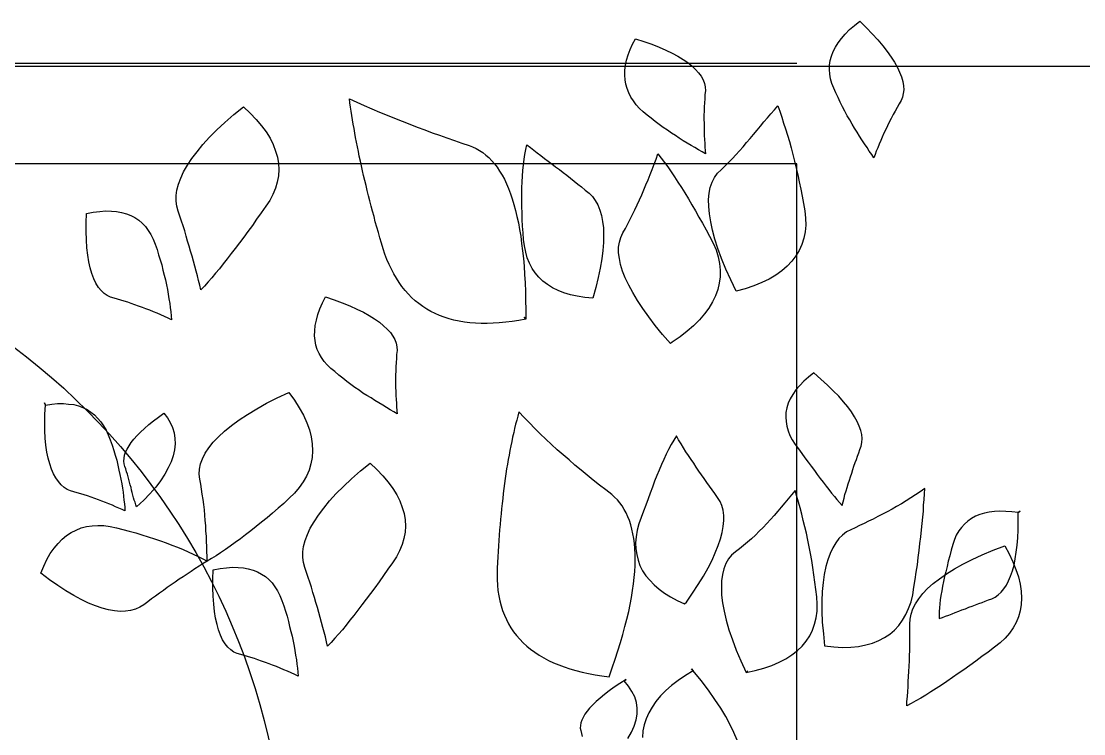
# Model space of a CAD drawing. Header units: metres. Extents: x -4.2 to 85, y -21.1 to 42.
# Drawn here: x 34.3388 to 34.6919, y 21.5673 to 21.8039 of the extents above; entities that cross this region are included whole.
import ezdxf

# ---------------------------------------------------------------- set-up
doc = ezdxf.new("R2010")
doc.units = ezdxf.units.M
doc.header["$MEASUREMENT"] = 0
doc.layers.add('Level 19-1', color=7, linetype='Continuous', lineweight=0)
for name, color, linetype in [('XREF ÁREAS COMUNS LILAC$0$ALVENARIA 02', 142, 'Continuous'), ('XREF ÁREAS COMUNS LILAC$0$MOB02', 142, 'Continuous'), ('XREF ÁREAS COMUNS LILAC$0$VEGET', 8, 'Continuous')]:
    doc.layers.add(name, color=color, linetype=linetype)

# ---------------------------------------------------------------- blocks, each defined once
blk = doc.blocks.new('pilotis_as built')
at = {"layer": 'Level 19-1', "color": 7, "linetype": 'Continuous', "lineweight": 30}
blk.add_line((6.24071, -4.93559), (7.6116, -4.93559), dxfattribs=at)
blk = doc.blocks.new('XREF ÁREAS COMUNS LILAC$0$ARV')
at = {"layer": 'XREF ÁREAS COMUNS LILAC$0$VEGET'}
for points in [[(-3.60084, 1.74425), (-3.60084, 1.74425), (-3.60084, 1.74425), (-3.60278, 1.74568), (-3.60469, 1.74695), (-3.60654, 1.748), (-3.60836, 1.7489), (-3.61016, 1.7496), (-3.6119, 1.75008), (-3.61366, 1.75042), (-3.6153, 1.75058), (-3.61696, 1.75055), (-3.61856, 1.75035), (-3.62014, 1.74995), (-3.62164, 1.74939), (-3.62313, 1.74862), (-3.62459, 1.7477), (-3.62597, 1.74661), (-3.62729, 1.74532), (-3.62729, 1.74532), (-3.62874, 1.74384), (-3.63014, 1.7424), (-3.63152, 1.74101), (-3.63286, 1.73961), (-3.63414, 1.73826), (-3.63537, 1.73689), (-3.63659, 1.73558), (-3.63775, 1.7343), (-3.63892, 1.73303), (-3.63998, 1.73179), (-3.64103, 1.7306), (-3.64203, 1.7294), (-3.64297, 1.72824), (-3.64387, 1.72707), (-3.64475, 1.72596), (-3.64553, 1.72487), (-3.64553, 1.72487), (-3.64434, 1.72478), (-3.64309, 1.72473), (-3.64179, 1.72462), (-3.64055, 1.72452), (-3.63921, 1.7244), (-3.63791, 1.72429), (-3.63657, 1.72418), (-3.63523, 1.72406), (-3.63384, 1.72394), (-3.6325, 1.72377), (-3.63116, 1.72365), (-3.62977, 1.72348), (-3.62844, 1.72331), (-3.62711, 1.7231), (-3.62578, 1.72293), (-3.62445, 1.72272), (-3.62445, 1.72272), (-3.62311, 1.7226), (-3.62178, 1.72269), (-3.62038, 1.72296), (-3.619, 1.7234), (-3.61758, 1.72407), (-3.61612, 1.72495), (-3.61465, 1.72597), (-3.61318, 1.72724), (-3.61169, 1.72867), (-3.61016, 1.73033), (-3.6086, 1.73215), (-3.60706, 1.73417), (-3.60554, 1.73639), (-3.60399, 1.73881), (-3.60241, 1.74143), (-3.60084, 1.74425)], [(-3.59142, 1.74694), (-3.59187, 1.74651), (-3.59187, 1.74651), (-3.5919, 1.74484), (-3.592, 1.74326), (-3.59216, 1.74177), (-3.59243, 1.74039), (-3.59279, 1.73906), (-3.59321, 1.73783), (-3.59375, 1.7367), (-3.59434, 1.73566), (-3.59507, 1.7347), (-3.59585, 1.73387), (-3.59675, 1.7331), (-3.5977, 1.73248), (-3.59873, 1.73189), (-3.59988, 1.73143), (-3.60111, 1.73111), (-3.60243, 1.73085), (-3.60243, 1.73085), (-3.60392, 1.73068), (-3.60542, 1.7305), (-3.60687, 1.73031), (-3.60827, 1.7302), (-3.60966, 1.73003), (-3.61095, 1.72992), (-3.61229, 1.72983), (-3.61351, 1.72974), (-3.61472, 1.7297), (-3.61592, 1.72965), (-3.61706, 1.72963), (-3.6181, 1.72967), (-3.61915, 1.72971), (-3.62013, 1.72977), (-3.62101, 1.7299), (-3.6219, 1.73003), (-3.6219, 1.73003), (-3.62149, 1.73082), (-3.62109, 1.73157), (-3.62066, 1.73241), (-3.6202, 1.73318), (-3.61978, 1.73398), (-3.61934, 1.73481), (-3.61888, 1.73558), (-3.61844, 1.73642), (-3.61796, 1.73724), (-3.61752, 1.73808), (-3.61711, 1.73887), (-3.61662, 1.73968), (-3.61621, 1.74048), (-3.61579, 1.74127), (-3.61533, 1.74204), (-3.61492, 1.74284), (-3.61492, 1.74284), (-3.61437, 1.74367), (-3.61367, 1.74437), (-3.61287, 1.74503), (-3.61195, 1.74561), (-3.61089, 1.74612), (-3.60973, 1.74653), (-3.60843, 1.74686), (-3.607, 1.74712), (-3.60548, 1.74734), (-3.60386, 1.74744), (-3.60212, 1.74743), (-3.60027, 1.74742), (-3.59831, 1.74729), (-3.59627, 1.74712), (-3.59412, 1.74684), (-3.59187, 1.74651), (-3.59142, 1.74694)], [(-3.63311, 1.70163), (-3.63311, 1.70163), (-3.63311, 1.70163), (-3.63303, 1.70405), (-3.63281, 1.7063), (-3.63246, 1.70836), (-3.63197, 1.71035), (-3.63136, 1.71217), (-3.63062, 1.7138), (-3.62977, 1.71532), (-3.62876, 1.71671), (-3.62767, 1.71793), (-3.62649, 1.719), (-3.62516, 1.71994), (-3.62368, 1.72073), (-3.62211, 1.72137), (-3.62045, 1.72185), (-3.61868, 1.72222), (-3.61679, 1.72241), (-3.61679, 1.72241), (-3.61476, 1.72242), (-3.61278, 1.72245), (-3.6108, 1.72248), (-3.60888, 1.72249), (-3.60699, 1.72245), (-3.60514, 1.72244), (-3.60332, 1.72238), (-3.60158, 1.72237), (-3.59982, 1.7223), (-3.59815, 1.72226), (-3.59651, 1.72219), (-3.59493, 1.72209), (-3.59337, 1.72195), (-3.59191, 1.72186), (-3.59044, 1.72177), (-3.58906, 1.72161), (-3.58906, 1.72161), (-3.59006, 1.72056), (-3.59101, 1.71948), (-3.59197, 1.71841), (-3.59288, 1.71731), (-3.59381, 1.71617), (-3.59468, 1.71505), (-3.59552, 1.71398), (-3.59639, 1.71286), (-3.59721, 1.71172), (-3.59797, 1.71059), (-3.59877, 1.7095), (-3.59952, 1.70837), (-3.60026, 1.7073), (-3.60095, 1.7062), (-3.60165, 1.70516), (-3.60232, 1.70411), (-3.60232, 1.70411), (-3.60305, 1.70314), (-3.60398, 1.70222), (-3.60502, 1.70142), (-3.60621, 1.70075), (-3.60765, 1.70015), (-3.60919, 1.69967), (-3.61085, 1.6993), (-3.6127, 1.69909), (-3.61475, 1.69893), (-3.61689, 1.69892), (-3.61918, 1.69905), (-3.62169, 1.6993), (-3.62431, 1.69966), (-3.62709, 1.70016), (-3.63003, 1.70086), (-3.63311, 1.70163)], [(-3.56343, 1.68898), (-3.56343, 1.68898), (-3.56343, 1.68898), (-3.56468, 1.68778), (-3.56593, 1.68669), (-3.56719, 1.68578), (-3.56845, 1.68498), (-3.56969, 1.68433), (-3.5709, 1.68384), (-3.57215, 1.68349), (-3.57336, 1.68333), (-3.57458, 1.68324), (-3.57576, 1.68335), (-3.57694, 1.68358), (-3.57805, 1.68393), (-3.57919, 1.68442), (-3.58032, 1.68506), (-3.58142, 1.68586), (-3.58245, 1.68679), (-3.58245, 1.68679), (-3.5835, 1.68779), (-3.5845, 1.68877), (-3.58551, 1.68975), (-3.58651, 1.69072), (-3.58748, 1.69167), (-3.58844, 1.69263), (-3.58938, 1.69351), (-3.59025, 1.69442), (-3.59113, 1.69533), (-3.59202, 1.69619), (-3.59281, 1.69705), (-3.59362, 1.69787), (-3.59436, 1.6987), (-3.59508, 1.69947), (-3.59578, 1.70029), (-3.59641, 1.70101), (-3.59641, 1.70101), (-3.59545, 1.70113), (-3.59449, 1.70125), (-3.59353, 1.70136), (-3.59255, 1.70152), (-3.59159, 1.70164), (-3.59065, 1.70182), (-3.58967, 1.70198), (-3.58873, 1.70216), (-3.58775, 1.70232), (-3.58681, 1.70251), (-3.58589, 1.70264), (-3.58495, 1.70283), (-3.58406, 1.70303), (-3.58319, 1.7032), (-3.58229, 1.7034), (-3.58142, 1.70356), (-3.58142, 1.70356), (-3.58048, 1.70375), (-3.57955, 1.70382), (-3.57853, 1.70373), (-3.57753, 1.70349), (-3.57649, 1.70312), (-3.57543, 1.70256), (-3.57433, 1.70187), (-3.57325, 1.70103), (-3.57209, 1.70003), (-3.57093, 1.69892), (-3.56975, 1.69763), (-3.56853, 1.6962), (-3.56729, 1.6946), (-3.56606, 1.69288), (-3.56473, 1.69101), (-3.56343, 1.68898)], [(-3.47152, 1.68803), (-3.47152, 1.68803), (-3.47293, 1.68995), (-3.47432, 1.69169), (-3.47565, 1.69334), (-3.477, 1.69483), (-3.47827, 1.69617), (-3.47956, 1.69735), (-3.48079, 1.69844), (-3.48199, 1.69936), (-3.48318, 1.70009), (-3.48431, 1.70074), (-3.48539, 1.70125), (-3.4865, 1.7016), (-3.48752, 1.7018), (-3.48852, 1.70182), (-3.48945, 1.70174), (-3.49037, 1.70149), (-3.49037, 1.70149), (-3.49131, 1.70109), (-3.4923, 1.70071), (-3.49329, 1.70032), (-3.49427, 1.69994), (-3.49531, 1.69958), (-3.49634, 1.69922), (-3.49734, 1.69891), (-3.49835, 1.69859), (-3.49936, 1.69828), (-3.50041, 1.69798), (-3.5014, 1.69771), (-3.50238, 1.69744), (-3.50334, 1.69721), (-3.50426, 1.69696), (-3.50515, 1.69676), (-3.50603, 1.6966), (-3.50603, 1.6966), (-3.50526, 1.69591), (-3.50447, 1.69516), (-3.50362, 1.69444), (-3.50278, 1.69366), (-3.50191, 1.69287), (-3.50101, 1.69212), (-3.50007, 1.69134), (-3.49915, 1.69052), (-3.4982, 1.68975), (-3.49719, 1.689), (-3.49621, 1.6882), (-3.49515, 1.68742), (-3.49407, 1.68669), (-3.49295, 1.68593), (-3.49188, 1.6852), (-3.49073, 1.68449), (-3.49073, 1.68449), (-3.48961, 1.68373), (-3.48849, 1.68309), (-3.48734, 1.6826), (-3.48619, 1.68222), (-3.48503, 1.68196), (-3.48386, 1.68185), (-3.48268, 1.68185), (-3.48147, 1.682), (-3.48026, 1.68227), (-3.47903, 1.68269), (-3.4778, 1.68323), (-3.47658, 1.68394), (-3.47532, 1.68474), (-3.47403, 1.6857), (-3.47279, 1.68679), (-3.47152, 1.68803)], [(-3.64228, 1.68283), (-3.64273, 1.68239), (-3.64273, 1.68239), (-3.64191, 1.68471), (-3.64098, 1.68681), (-3.64001, 1.68877), (-3.63891, 1.69056), (-3.63779, 1.69216), (-3.63656, 1.69354), (-3.63529, 1.69479), (-3.63393, 1.69587), (-3.63254, 1.69672), (-3.63103, 1.69745), (-3.62949, 1.69793), (-3.62786, 1.69826), (-3.62618, 1.69845), (-3.62445, 1.69844), (-3.62265, 1.69823), (-3.62078, 1.69781), (-3.62078, 1.69781), (-3.6189, 1.69733), (-3.61708, 1.69683), (-3.61522, 1.69631), (-3.61343, 1.69576), (-3.61164, 1.69522), (-3.60991, 1.69465), (-3.60821, 1.69404), (-3.60655, 1.69345), (-3.60484, 1.69284), (-3.60325, 1.69223), (-3.60168, 1.69158), (-3.60009, 1.69097), (-3.59859, 1.6903), (-3.59711, 1.68969), (-3.59572, 1.68902), (-3.59431, 1.68839), (-3.59431, 1.68839), (-3.59548, 1.68766), (-3.59669, 1.68695), (-3.59786, 1.68621), (-3.59906, 1.68543), (-3.60023, 1.6847), (-3.60142, 1.68392), (-3.60262, 1.68314), (-3.60377, 1.68234), (-3.60492, 1.68153), (-3.60605, 1.68066), (-3.60716, 1.67984), (-3.60822, 1.67899), (-3.60926, 1.67807), (-3.61023, 1.67718), (-3.61123, 1.67624), (-3.61216, 1.67532), (-3.61216, 1.67532), (-3.61318, 1.67445), (-3.61426, 1.67378), (-3.61554, 1.67327), (-3.61695, 1.67294), (-3.61844, 1.67277), (-3.62011, 1.6728), (-3.62187, 1.67298), (-3.62377, 1.67331), (-3.62575, 1.67384), (-3.62785, 1.67454), (-3.63008, 1.67543), (-3.6324, 1.67647), (-3.63485, 1.6777), (-3.63738, 1.67908), (-3.63998, 1.68067), (-3.64273, 1.68239), (-3.64228, 1.68283)], [(-3.64382, 1.66829), (-3.64425, 1.66875), (-3.64425, 1.66875), (-3.64576, 1.66695), (-3.64726, 1.66526), (-3.64878, 1.66375), (-3.65032, 1.66242), (-3.65187, 1.66127), (-3.65345, 1.6603), (-3.65505, 1.6595), (-3.65662, 1.65887), (-3.65825, 1.65843), (-3.65986, 1.65815), (-3.66149, 1.65804), (-3.66318, 1.65814)], [(-3.66041, 1.68254), (-3.6586, 1.68148), (-3.65678, 1.68024), (-3.65482, 1.67883), (-3.6528, 1.67721), (-3.65079, 1.67537), (-3.64869, 1.67337), (-3.64648, 1.67115), (-3.64425, 1.66875), (-3.64382, 1.66829)], [(-3.54527, 1.66601), (-3.54527, 1.66601), (-3.54257, 1.66423), (-3.53997, 1.66258), (-3.53744, 1.66111), (-3.53499, 1.65983), (-3.53271, 1.65868), (-3.5305, 1.65772), (-3.5284, 1.65699), (-3.52639, 1.65638), (-3.5245, 1.65593), (-3.52273, 1.65564), (-3.52106, 1.65557), (-3.51956, 1.65564), (-3.51814, 1.6559), (-3.51686, 1.65635), (-3.51567, 1.657), (-3.51466, 1.65781), (-3.51466, 1.65781), (-3.51358, 1.65862), (-3.51251, 1.65942), (-3.51139, 1.66026), (-3.51028, 1.66102), (-3.50914, 1.66181), (-3.50796, 1.66257), (-3.50678, 1.66332), (-3.50557, 1.66411), (-3.50439, 1.66486), (-3.50319, 1.66558), (-3.50201, 1.66633), (-3.5008, 1.66705), (-3.49963, 1.6678), (-3.49849, 1.66853), (-3.49732, 1.66928), (-3.49618, 1.67001), (-3.49618, 1.67001), (-3.49753, 1.67073), (-3.49892, 1.67143), (-3.50039, 1.67214), (-3.50185, 1.67285), (-3.50338, 1.67357), (-3.50491, 1.67429), (-3.50648, 1.67498), (-3.50813, 1.67568), (-3.50981, 1.67635), (-3.51149, 1.67702), (-3.51317, 1.67769), (-3.51493, 1.6783), (-3.51672, 1.67895), (-3.51848, 1.67956), (-3.52031, 1.68018), (-3.52215, 1.68073), (-3.52215, 1.68073), (-3.52401, 1.68122), (-3.52578, 1.68151), (-3.52751, 1.68158), (-3.52923, 1.68147), (-3.5309, 1.68122), (-3.5325, 1.68077), (-3.53405, 1.68011), (-3.53557, 1.67922), (-3.53699, 1.67822), (-3.53838, 1.677), (-3.53972, 1.67563), (-3.54097, 1.67407), (-3.54215, 1.67232), (-3.54325, 1.67038), (-3.5443, 1.66829), (-3.54527, 1.66601)], [(-3.6269, 1.66455), (-3.6269, 1.66455), (-3.62434, 1.66579), (-3.62189, 1.66693), (-3.61955, 1.66795), (-3.61729, 1.66885), (-3.61516, 1.66959), (-3.61317, 1.67017), (-3.61122, 1.67067), (-3.60941, 1.67102), (-3.60769, 1.67119), (-3.60609, 1.67125), (-3.6046, 1.6712), (-3.60324, 1.67099), (-3.60198, 1.67061), (-3.60083, 1.67012), (-3.5998, 1.66953), (-3.59886, 1.66875), (-3.59886, 1.66875), (-3.598, 1.66791), (-3.59713, 1.66712), (-3.59627, 1.66628), (-3.59542, 1.66544), (-3.5945, 1.66462), (-3.59365, 1.66378), (-3.59277, 1.66298), (-3.5919, 1.66219), (-3.59098, 1.66137), (-3.5901, 1.66057), (-3.58918, 1.65976), (-3.5883, 1.65896), (-3.58736, 1.65819), (-3.58642, 1.65741), (-3.58552, 1.65666), (-3.58455, 1.65593), (-3.58455, 1.65593), (-3.58579, 1.6554), (-3.587, 1.65491), (-3.58832, 1.65442), (-3.58967, 1.654), (-3.59108, 1.65356), (-3.59246, 1.65316), (-3.59396, 1.65276), (-3.59546, 1.65237), (-3.59701, 1.652), (-3.59859, 1.65165), (-3.60018, 1.6513), (-3.60177, 1.65095), (-3.60342, 1.65058), (-3.60512, 1.65023), (-3.60677, 1.64986), (-3.60847, 1.64951), (-3.60847, 1.64951), (-3.61021, 1.6493), (-3.61193, 1.64924), (-3.61351, 1.64934), (-3.61504, 1.64964), (-3.61646, 1.65004), (-3.61785, 1.6506), (-3.61917, 1.65129), (-3.6204, 1.65216), (-3.62156, 1.65316), (-3.62259, 1.65432), (-3.62359, 1.65563), (-3.62452, 1.65707), (-3.62534, 1.65862), (-3.62609, 1.6603), (-3.62677, 1.66212), (-3.62735, 1.66411), (-3.6269, 1.66455)], [(-3.56112, 1.65106), (-3.56112, 1.65106), (-3.55901, 1.64872), (-3.55698, 1.64651), (-3.55499, 1.64451), (-3.55306, 1.64267), (-3.5512, 1.64101), (-3.54935, 1.63954), (-3.54758, 1.63825), (-3.5459, 1.63708), (-3.54429, 1.63617), (-3.54265, 1.6354), (-3.54113, 1.63486), (-3.53966, 1.63447), (-3.53827, 1.63427), (-3.53691, 1.63429), (-3.53564, 1.63449), (-3.53441, 1.63485), (-3.53441, 1.63485), (-3.53321, 1.63532), (-3.53193, 1.63577), (-3.53066, 1.63623), (-3.52935, 1.63664), (-3.52805, 1.63706), (-3.5267, 1.6375), (-3.52537, 1.63788), (-3.52399, 1.63829), (-3.52259, 1.63865), (-3.52125, 1.63903), (-3.51985, 1.63939), (-3.51845, 1.63969), (-3.51705, 1.64006), (-3.51566, 1.64035), (-3.51429, 1.64069), (-3.5129, 1.64098), (-3.5129, 1.64098), (-3.51382, 1.64197), (-3.51481, 1.64297), (-3.51588, 1.64398), (-3.51701, 1.64499), (-3.51817, 1.64605), (-3.51937, 1.64715), (-3.52067, 1.64823), (-3.52193, 1.64933), (-3.5233, 1.65042), (-3.52471, 1.65155), (-3.52611, 1.65268), (-3.52758, 1.65381), (-3.52905, 1.65495), (-3.53059, 1.6561), (-3.53213, 1.65725), (-3.53374, 1.6584), (-3.53374, 1.6584), (-3.53541, 1.65939), (-3.53711, 1.66017), (-3.53874, 1.66076), (-3.54046, 1.66115), (-3.54213, 1.6614), (-3.54383, 1.66143), (-3.5455, 1.66124), (-3.54718, 1.66092), (-3.54889, 1.66038), (-3.5506, 1.65967), (-3.55226, 1.65874), (-3.55394, 1.65766), (-3.55566, 1.65638), (-3.55732, 1.65495), (-3.55902, 1.65331), (-3.56071, 1.65149), (-3.56112, 1.65106)], [(-3.64889, 1.65184), (-3.64889, 1.65184), (-3.65014, 1.65042), (-3.65128, 1.6491), (-3.65245, 1.64792), (-3.65354, 1.64681), (-3.65461, 1.64585), (-3.65563, 1.64498), (-3.6566, 1.64419), (-3.65757, 1.64352), (-3.65847, 1.64298), (-3.65932, 1.64253), (-3.66018, 1.64219), (-3.66094, 1.64191), (-3.66167, 1.64179), (-3.66241, 1.64178), (-3.66305, 1.64184), (-3.66367, 1.64205), (-3.66367, 1.64205), (-3.66436, 1.64235), (-3.66511, 1.64264)], [(-3.66396, 1.65439), (-3.66223, 1.65512), (-3.66055, 1.65564), (-3.65892, 1.65586), (-3.65738, 1.6559), (-3.65585, 1.65571), (-3.65443, 1.65531), (-3.65302, 1.65468), (-3.65175, 1.65379), (-3.65052, 1.6527), (-3.64934, 1.65141), (-3.64889, 1.65184)], [(-3.48414, 1.63103), (-3.48414, 1.63103), (-3.48453, 1.63329), (-3.48493, 1.63541), (-3.48543, 1.6374), (-3.48594, 1.63925), (-3.48647, 1.64097), (-3.48706, 1.64258), (-3.4877, 1.64403), (-3.48833, 1.64536), (-3.48908, 1.64654), (-3.48982, 1.6476), (-3.49061, 1.6485), (-3.49139, 1.64929), (-3.49222, 1.64991), (-3.49312, 1.65036), (-3.49399, 1.6507), (-3.49493, 1.65087), (-3.49493, 1.65087), (-3.49595, 1.65091), (-3.49701, 1.65099), (-3.49806, 1.65107), (-3.49915, 1.65119), (-3.5002, 1.65128), (-3.50129, 1.6514), (-3.50233, 1.65155), (-3.50341, 1.65174), (-3.50445, 1.65189), (-3.5055, 1.65204), (-3.50651, 1.65222), (-3.50751, 1.6524), (-3.50848, 1.65261), (-3.50941, 1.65279), (-3.51031, 1.65299), (-3.51116, 1.65322), (-3.51116, 1.65322), (-3.51077, 1.65227), (-3.51038, 1.65125), (-3.50992, 1.65023), (-3.50951, 1.64917), (-3.50902, 1.64811), (-3.50858, 1.64701), (-3.50806, 1.6459), (-3.50754, 1.6448), (-3.50703, 1.64369), (-3.50648, 1.64255), (-3.50594, 1.6414), (-3.50532, 1.64024), (-3.50467, 1.63912), (-3.50398, 1.63795), (-3.50333, 1.63683), (-3.5026, 1.63569), (-3.5026, 1.63569), (-3.50187, 1.63462), (-3.50105, 1.63362), (-3.50015, 1.63274), (-3.49926, 1.63197), (-3.49826, 1.63129), (-3.49724, 1.63068), (-3.49617, 1.63024), (-3.49502, 1.62986), (-3.49384, 1.62962), (-3.49259, 1.62944), (-3.49131, 1.6294), (-3.48998, 1.62952), (-3.48857, 1.62971), (-3.48713, 1.63004), (-3.48565, 1.63046), (-3.48414, 1.63103)], [(-3.64881, 1.64737), (-3.64881, 1.64737), (-3.64642, 1.64786), (-3.6441, 1.64832), (-3.64182, 1.64871), (-3.63961, 1.64907), (-3.63749, 1.64936), (-3.63539, 1.64961), (-3.63336, 1.64984), (-3.6314, 1.65005), (-3.62948, 1.65017), (-3.62765, 1.65022), (-3.62587, 1.6503), (-3.62413, 1.65029), (-3.62246, 1.65026), (-3.62084, 1.65014), (-3.61933, 1.65003), (-3.61784, 1.64987), (-3.6164, 1.64962), (-3.615, 1.64939), (-3.61371, 1.64905), (-3.61247, 1.64874), (-3.61128, 1.64834), (-3.61015, 1.64792), (-3.60905, 1.64745), (-3.60801, 1.64697), (-3.60706, 1.64642), (-3.60614, 1.64582), (-3.60532, 1.64523), (-3.60451, 1.64452), (-3.60379, 1.64386), (-3.60311, 1.64311), (-3.60253, 1.6423), (-3.60194, 1.64149), (-3.60194, 1.64149), (-3.60095, 1.63973), (-3.59996, 1.63798), (-3.59892, 1.6362), (-3.59789, 1.63442), (-3.59683, 1.63269), (-3.59577, 1.63095), (-3.59464, 1.62924), (-3.59356, 1.62755), (-3.59244, 1.62584), (-3.59129, 1.62417), (-3.59011, 1.62254), (-3.58896, 1.62088), (-3.58777, 1.6193), (-3.58657, 1.61771), (-3.58536, 1.61618), (-3.58414, 1.61464), (-3.58414, 1.61464), (-3.58523, 1.61448), (-3.5863, 1.61437), (-3.5874, 1.61421), (-3.58851, 1.61412), (-3.58963, 1.61403), (-3.59081, 1.61392), (-3.59197, 1.61385), (-3.59313, 1.61378), (-3.59435, 1.61369), (-3.59556, 1.61365), (-3.59676, 1.61361), (-3.59796, 1.61356), (-3.59921, 1.61354), (-3.60046, 1.61352), (-3.60175, 1.61352), (-3.60304, 1.61352), (-3.60433, 1.61352), (-3.60562, 1.61352), (-3.60693, 1.61359), (-3.60827, 1.61362), (-3.6096, 1.61364), (-3.61096, 1.61373), (-3.61234, 1.61378), (-3.6137, 1.61387), (-3.61508, 1.61392), (-3.61648, 1.61404), (-3.61783, 1.61413), (-3.61926, 1.6142), (-3.6207, 1.61434), (-3.6221, 1.61445), (-3.62355, 1.61459), (-3.62499, 1.61473), (-3.62499, 1.61473), (-3.62648, 1.61489), (-3.62795, 1.6151), (-3.62937, 1.61539), (-3.63072, 1.6157), (-3.63203, 1.61611), (-3.63331, 1.61655), (-3.6345, 1.61706), (-3.63567, 1.61762), (-3.63679, 1.61826), (-3.63785, 1.61893), (-3.63888, 1.61964), (-3.63983, 1.62041), (-3.64075, 1.62123), (-3.64162, 1.62214), (-3.64243, 1.62307), (-3.64319, 1.62408), (-3.64393, 1.62514), (-3.6446, 1.62622), (-3.64522, 1.62739), (-3.6458, 1.62865), (-3.64633, 1.62989), (-3.64682, 1.63121), (-3.64722, 1.6326), (-3.64759, 1.63403), (-3.64794, 1.6355), (-3.6482, 1.63705), (-3.64844, 1.63863), (-3.64859, 1.64028), (-3.64871, 1.64198), (-3.64881, 1.64371), (-3.64883, 1.64552), (-3.64881, 1.64737)], [(-3.55226, 1.62947), (-3.55226, 1.62947), (-3.55226, 1.62947), (-3.55235, 1.62741), (-3.55235, 1.62542), (-3.55218, 1.62362), (-3.55194, 1.62188), (-3.55153, 1.62026), (-3.55104, 1.61876), (-3.55042, 1.61736), (-3.54969, 1.61604), (-3.54882, 1.61488), (-3.54788, 1.61379), (-3.54681, 1.61285), (-3.54558, 1.61196), (-3.54427, 1.6112), (-3.54287, 1.61057), (-3.54135, 1.61003), (-3.5397, 1.60958), (-3.5397, 1.60958), (-3.53801, 1.60923), (-3.53636, 1.60885), (-3.53467, 1.6085), (-3.53297, 1.60822), (-3.53133, 1.60794), (-3.5297, 1.60767), (-3.52813, 1.60748), (-3.52653, 1.60725), (-3.52498, 1.6071), (-3.52347, 1.60698), (-3.52199, 1.60691), (-3.52054, 1.60681), (-3.51912, 1.60682), (-3.51784, 1.60684), (-3.51651, 1.6069), (-3.51529, 1.60701), (-3.51529, 1.60701), (-3.51582, 1.60798), (-3.51643, 1.60895), (-3.51699, 1.60996), (-3.51756, 1.61097), (-3.51816, 1.61201), (-3.51868, 1.61305), (-3.51928, 1.61409), (-3.51987, 1.61514), (-3.52043, 1.61622), (-3.52105, 1.6173), (-3.52165, 1.61835), (-3.52227, 1.61944), (-3.52287, 1.62048), (-3.52353, 1.62154), (-3.52413, 1.62259), (-3.52479, 1.62364), (-3.52479, 1.62364), (-3.52542, 1.62473), (-3.5262, 1.6257), (-3.52711, 1.62657), (-3.52816, 1.6274), (-3.52938, 1.62811), (-3.53071, 1.62873), (-3.5322, 1.62923), (-3.53384, 1.62968), (-3.53562, 1.62997), (-3.53758, 1.63019), (-3.53966, 1.63031), (-3.54186, 1.63034), (-3.54425, 1.6303), (-3.54677, 1.63009), (-3.54943, 1.62984), (-3.55226, 1.62947)], [(-3.55964, 1.61252), (-3.56007, 1.61301), (-3.56007, 1.61301), (-3.56064, 1.61128), (-3.56116, 1.60965), (-3.56158, 1.60797), (-3.56199, 1.60635), (-3.56233, 1.6048), (-3.56259, 1.60324), (-3.56281, 1.60171), (-3.56295, 1.60023), (-3.56305, 1.59879), (-3.56305, 1.59737), (-3.563, 1.59597), (-3.56291, 1.59461), (-3.56274, 1.5933), (-3.56254, 1.59203), (-3.56229, 1.59078), (-3.56193, 1.58956), (-3.56154, 1.58836), (-3.56106, 1.58723), (-3.56055, 1.58612), (-3.55996, 1.58501), (-3.55937, 1.58396), (-3.55866, 1.58293), (-3.55788, 1.58197), (-3.55709, 1.581), (-3.5562, 1.58005), (-3.55529, 1.57917), (-3.55428, 1.57831), (-3.55326, 1.57746), (-3.55213, 1.57669), (-3.551, 1.57592), (-3.54978, 1.57521), (-3.5485, 1.57449), (-3.5485, 1.57449), (-3.54717, 1.57387), (-3.54584, 1.57325), (-3.5445, 1.57263), (-3.5432, 1.57205), (-3.54187, 1.57143), (-3.54056, 1.57085), (-3.53925, 1.57034), (-3.53795, 1.56976), (-3.53667, 1.56922), (-3.5354, 1.56868), (-3.53413, 1.56814), (-3.53284, 1.56767), (-3.5316, 1.56717), (-3.53036, 1.56667), (-3.52911, 1.56617), (-3.5279, 1.56571), (-3.52668, 1.56525), (-3.5255, 1.56483), (-3.52429, 1.56437), (-3.5231, 1.56395), (-3.52195, 1.56357), (-3.52076, 1.56315), (-3.51965, 1.56274), (-3.51853, 1.5624), (-3.51737, 1.56202), (-3.51629, 1.56165), (-3.5152, 1.56128), (-3.51411, 1.56098), (-3.51305, 1.56065), (-3.512, 1.56032), (-3.51097, 1.56003), (-3.50995, 1.55974), (-3.50995, 1.55974), (-3.51054, 1.56178), (-3.51114, 1.56382), (-3.51169, 1.56589), (-3.51224, 1.56797), (-3.51277, 1.57), (-3.51329, 1.57203), (-3.51378, 1.57409), (-3.51426, 1.57615), (-3.51471, 1.57817), (-3.51517, 1.5802), (-3.51562, 1.58222), (-3.51601, 1.58423), (-3.51643, 1.58621), (-3.51682, 1.58822), (-3.51724, 1.59021), (-3.5176, 1.59218), (-3.5176, 1.59218), (-3.51781, 1.59313), (-3.5181, 1.5941), (-3.51847, 1.59501), (-3.5189, 1.59592), (-3.51941, 1.59685), (-3.51997, 1.59768), (-3.52066, 1.59853), (-3.52136, 1.59937), (-3.52213, 1.60016), (-3.52302, 1.60093), (-3.52397, 1.60171), (-3.52497, 1.60246), (-3.52607, 1.60318), (-3.52721, 1.60388), (-3.52844, 1.60452), (-3.52973, 1.60517), (-3.53109, 1.60583), (-3.53253, 1.60643), (-3.53405, 1.60704), (-3.5356, 1.60762), (-3.53726, 1.60818), (-3.53899, 1.60875), (-3.54077, 1.60922), (-3.54265, 1.60974), (-3.54457, 1.61024), (-3.54657, 1.61067), (-3.54864, 1.61111), (-3.55082, 1.61153), (-3.553, 1.61195), (-3.5553, 1.61229), (-3.55763, 1.61266), (-3.56007, 1.61301), (-3.55964, 1.61252)], [(-3.60264, 1.57824), (-3.60264, 1.57824), (-3.60264, 1.57824), (-3.60403, 1.5802), (-3.60544, 1.58201), (-3.60686, 1.5836), (-3.60831, 1.58503), (-3.6098, 1.58626), (-3.61129, 1.58726), (-3.61286, 1.58814), (-3.61436, 1.58881), (-3.61595, 1.58931), (-3.61753, 1.58963), (-3.61915, 1.58975), (-3.62075, 1.58969), (-3.62241, 1.58943), (-3.62408, 1.58901), (-3.62574, 1.58842), (-3.62741, 1.58761), (-3.62741, 1.58761), (-3.62925, 1.58666), (-3.63103, 1.58574), (-3.63278, 1.58485), (-3.63449, 1.58395), (-3.63613, 1.58307), (-3.63773, 1.58216), (-3.6393, 1.5813), (-3.64081, 1.58046), (-3.64232, 1.57962), (-3.64371, 1.57878), (-3.64508, 1.57798), (-3.64641, 1.57716), (-3.64768, 1.57636), (-3.64889, 1.57553), (-3.65009, 1.57475), (-3.65117, 1.57397), (-3.65117, 1.57397), (-3.65007, 1.57351), (-3.64889, 1.57306), (-3.6477, 1.57255), (-3.64655, 1.57206), (-3.64532, 1.57153), (-3.64412, 1.57102), (-3.64289, 1.57048), (-3.64165, 1.56995), (-3.64037, 1.56939), (-3.63915, 1.56881), (-3.63792, 1.56827), (-3.63666, 1.56767), (-3.63544, 1.56709), (-3.63425, 1.56647), (-3.63304, 1.56589), (-3.63185, 1.56527), (-3.63185, 1.56527), (-3.63061, 1.56473), (-3.62933, 1.5644), (-3.62791, 1.56421), (-3.62646, 1.56419), (-3.6249, 1.56438), (-3.62324, 1.56475), (-3.62152, 1.56525), (-3.61972, 1.566), (-3.61786, 1.56688), (-3.61588, 1.56798), (-3.61383, 1.56921), (-3.61173, 1.57064), (-3.60959, 1.57227), (-3.60735, 1.57408), (-3.60502, 1.57606), (-3.60264, 1.57824)], [(-3.5616, 1.5608), (-3.5616, 1.5608), (-3.56205, 1.56314), (-3.56255, 1.56531), (-3.56304, 1.56738), (-3.56361, 1.56931), (-3.56417, 1.57106), (-3.56483, 1.57269), (-3.56546, 1.5742), (-3.56616, 1.57555), (-3.56691, 1.57672), (-3.56765, 1.57779), (-3.5684, 1.57872), (-3.56925, 1.57951), (-3.57008, 1.58013), (-3.57098, 1.58058), (-3.57185, 1.58092), (-3.57279, 1.58109), (-3.57279, 1.58109), (-3.57381, 1.58113), (-3.57487, 1.58122), (-3.57592, 1.5813), (-3.57698, 1.58138), (-3.57806, 1.5815), (-3.57915, 1.58162), (-3.58019, 1.58177), (-3.58124, 1.58192), (-3.58228, 1.58207), (-3.58336, 1.58227), (-3.58436, 1.58245), (-3.58537, 1.58263), (-3.58633, 1.58284), (-3.58727, 1.58301), (-3.58817, 1.58321), (-3.58902, 1.58344), (-3.58902, 1.58344), (-3.58863, 1.58249), (-3.58824, 1.58148), (-3.58778, 1.58045), (-3.58737, 1.5794), (-3.58692, 1.5783), (-3.58643, 1.57723), (-3.58592, 1.57613), (-3.58544, 1.57499), (-3.58493, 1.57389), (-3.58434, 1.57277), (-3.5838, 1.57162), (-3.58318, 1.57047), (-3.58253, 1.56934), (-3.58184, 1.56818), (-3.58119, 1.56705), (-3.58046, 1.56591), (-3.58046, 1.56591), (-3.57978, 1.56475), (-3.57904, 1.56368), (-3.57822, 1.56274), (-3.57734, 1.56191), (-3.57642, 1.56117), (-3.5754, 1.56056), (-3.57434, 1.56005), (-3.57318, 1.55967), (-3.57198, 1.55939), (-3.57069, 1.55924), (-3.56934, 1.55918), (-3.56794, 1.5593), (-3.56645, 1.55948), (-3.56488, 1.55978), (-3.56329, 1.56023), (-3.5616, 1.5608)], [(-3.63573, 1.54185), (-3.63573, 1.54185), (-3.63573, 1.54185), (-3.63519, 1.54353), (-3.63474, 1.54515), (-3.6344, 1.54665), (-3.63424, 1.54814), (-3.63414, 1.5495), (-3.63419, 1.55081), (-3.63436, 1.55209), (-3.63463, 1.55329), (-3.63506, 1.55442), (-3.63557, 1.55547), (-3.63622, 1.55649), (-3.63696, 1.55743), (-3.63786, 1.5583), (-3.63882, 1.55914), (-3.63994, 1.55989), (-3.64115, 1.56058), (-3.64115, 1.56058), (-3.64243, 1.56125), (-3.64369, 1.56186), (-3.64495, 1.56246), (-3.64623, 1.56302), (-3.64749, 1.56351), (-3.64873, 1.56404), (-3.64994, 1.56451), (-3.65118, 1.56493), (-3.65235, 1.56538), (-3.6535, 1.56576), (-3.65468, 1.56609), (-3.65579, 1.56644), (-3.65687, 1.56673), (-3.65793, 1.56706), (-3.65893, 1.5673), (-3.65993, 1.56754), (-3.65993, 1.56754), (-3.65966, 1.56656), (-3.65932, 1.5656), (-3.65907, 1.56457), (-3.6588, 1.56358), (-3.65853, 1.5626), (-3.65828, 1.56157), (-3.65803, 1.56054), (-3.6578, 1.55958), (-3.6576, 1.55857), (-3.6574, 1.55757), (-3.65719, 1.55656), (-3.65701, 1.55562), (-3.65687, 1.55471), (-3.65675, 1.55375), (-3.65659, 1.55288), (-3.6565, 1.55198), (-3.6565, 1.55198), (-3.65638, 1.55102), (-3.65609, 1.55008), (-3.65564, 1.54923), (-3.65501, 1.54839), (-3.65426, 1.54756), (-3.65332, 1.54678), (-3.65222, 1.54609), (-3.65096, 1.54538), (-3.6496, 1.54478), (-3.64805, 1.54419), (-3.64637, 1.54365), (-3.64453, 1.54319), (-3.64251, 1.54275), (-3.6404, 1.54238), (-3.63813, 1.54209), (-3.63573, 1.54185)], [(-3.58749, 1.5548), (-3.58749, 1.5548), (-3.58749, 1.5548), (-3.58926, 1.55657), (-3.59106, 1.55808), (-3.59281, 1.55945), (-3.5946, 1.56055), (-3.59636, 1.56147), (-3.59806, 1.56219), (-3.59981, 1.56271), (-3.60157, 1.56301), (-3.6033, 1.56313), (-3.60497, 1.56305), (-3.60667, 1.56282), (-3.6083, 1.56238), (-3.60992, 1.56177), (-3.61153, 1.56093), (-3.61311, 1.55995), (-3.61462, 1.55878), (-3.61462, 1.55878), (-3.61612, 1.55754), (-3.61757, 1.55627), (-3.61901, 1.55501), (-3.6204, 1.55377), (-3.62173, 1.5525), (-3.62309, 1.5513), (-3.62436, 1.55005), (-3.62561, 1.54885), (-3.62679, 1.54767), (-3.62792, 1.54647), (-3.62901, 1.54535), (-3.63006, 1.54421), (-3.63108, 1.54312), (-3.63203, 1.54205), (-3.63292, 1.54099), (-3.63374, 1.53996), (-3.63374, 1.53996), (-3.6325, 1.53976), (-3.63126, 1.53956), (-3.62997, 1.53934), (-3.62868, 1.53911), (-3.62735, 1.53887), (-3.62604, 1.53857), (-3.62467, 1.5383), (-3.62336, 1.53801), (-3.62201, 1.5377), (-3.62065, 1.53738), (-3.61932, 1.53702), (-3.61804, 1.53669), (-3.61673, 1.53629), (-3.61547, 1.53591), (-3.61421, 1.53553), (-3.61297, 1.5351), (-3.61297, 1.5351), (-3.61173, 1.53479), (-3.6104, 1.53465), (-3.60901, 1.53472), (-3.6076, 1.53505), (-3.6061, 1.53556), (-3.6046, 1.53628), (-3.60298, 1.53723), (-3.60138, 1.53836), (-3.59973, 1.53969), (-3.59805, 1.54128), (-3.59635, 1.54303), (-3.5946, 1.54498), (-3.59284, 1.54716), (-3.59106, 1.54948), (-3.58928, 1.55203), (-3.58749, 1.5548)], [(-3.51579, 1.53279), (-3.51579, 1.53279), (-3.51579, 1.53279), (-3.51718, 1.53475), (-3.51859, 1.53656), (-3.52001, 1.53814), (-3.52145, 1.53957), (-3.52294, 1.5408), (-3.52444, 1.54181), (-3.526, 1.54268), (-3.5275, 1.54336), (-3.5291, 1.54385), (-3.53067, 1.54417), (-3.5323, 1.54429), (-3.5339, 1.54423), (-3.53555, 1.54397), (-3.53723, 1.54356), (-3.53889, 1.54297), (-3.54055, 1.54215), (-3.54055, 1.54215), (-3.54239, 1.5412), (-3.54417, 1.54028), (-3.54592, 1.5394), (-3.54763, 1.5385), (-3.54927, 1.53761), (-3.55087, 1.53671), (-3.55245, 1.53585), (-3.55395, 1.53501), (-3.55546, 1.53417), (-3.55686, 1.53332), (-3.55823, 1.53252), (-3.55956, 1.5317), (-3.56082, 1.5309), (-3.56204, 1.53008), (-3.56323, 1.5293), (-3.56432, 1.52852), (-3.56432, 1.52852), (-3.56321, 1.52805), (-3.56204, 1.52761), (-3.56085, 1.5271), (-3.5597, 1.52661), (-3.55846, 1.52607), (-3.55727, 1.52556), (-3.55603, 1.52502), (-3.55479, 1.52449), (-3.55351, 1.52393), (-3.5523, 1.52335), (-3.55106, 1.52282), (-3.5498, 1.52222), (-3.54859, 1.52164), (-3.5474, 1.52101), (-3.54618, 1.52043), (-3.54499, 1.51981), (-3.54499, 1.51981), (-3.54376, 1.51928), (-3.54247, 1.51894), (-3.54105, 1.51876), (-3.5396, 1.51873), (-3.53804, 1.51893), (-3.53639, 1.5193), (-3.53466, 1.5198), (-3.53287, 1.52054), (-3.531, 1.52142), (-3.52902, 1.52252), (-3.52698, 1.52375), (-3.52488, 1.52518), (-3.52273, 1.52681), (-3.52049, 1.52862), (-3.51816, 1.5306), (-3.51579, 1.53279)], [(-3.64285, 1.49765), (-3.64285, 1.49765), (-3.64285, 1.49765), (-3.64091, 1.49815), (-3.63914, 1.49874), (-3.63745, 1.49937), (-3.63597, 1.50017), (-3.63457, 1.50101), (-3.63338, 1.5019), (-3.63222, 1.50293), (-3.63127, 1.504), (-3.63049, 1.50517), (-3.62978, 1.50642), (-3.6292, 1.50775), (-3.62879, 1.50917), (-3.62854, 1.51061), (-3.62836, 1.51214), (-3.62835, 1.51377), (-3.62847, 1.51546), (-3.62847, 1.51546), (-3.62864, 1.51718), (-3.62888, 1.51888), (-3.62909, 1.52062), (-3.62935, 1.52227), (-3.62965, 1.52395), (-3.62991, 1.5256), (-3.63019, 1.52721), (-3.63054, 1.52879), (-3.63091, 1.53034), (-3.63124, 1.53186), (-3.63159, 1.53333), (-3.63204, 1.53474), (-3.63243, 1.53613), (-3.63285, 1.53748), (-3.6333, 1.53877), (-3.63374, 1.53996), (-3.63374, 1.53996), (-3.63452, 1.53902), (-3.63529, 1.53808), (-3.63613, 1.53711), (-3.63695, 1.53619), (-3.63777, 1.53527), (-3.63859, 1.53435), (-3.63941, 1.53343), (-3.64027, 1.53254), (-3.64111, 1.53157), (-3.64197, 1.53067), (-3.64284, 1.52978), (-3.6437, 1.52888), (-3.64456, 1.52798), (-3.64545, 1.52704), (-3.64636, 1.52617), (-3.64722, 1.52527), (-3.64722, 1.52527), (-3.64799, 1.52433), (-3.64866, 1.52327), (-3.64921, 1.5221), (-3.64955, 1.52082), (-3.6498, 1.51949), (-3.64987, 1.51795), (-3.64979, 1.51639), (-3.6496, 1.51472), (-3.64925, 1.51291), (-3.64877, 1.51103), (-3.64814, 1.50901), (-3.64738, 1.50693), (-3.64644, 1.50475), (-3.64539, 1.50246), (-3.64421, 1.5001), (-3.64285, 1.49765)], [(-3.59733, 1.52344), (-3.59733, 1.52344), (-3.59733, 1.52344), (-3.59838, 1.52455), (-3.59952, 1.52548), (-3.60071, 1.52622), (-3.60201, 1.52684), (-3.60339, 1.52722), (-3.60483, 1.52747), (-3.60632, 1.52752), (-3.6079, 1.52739), (-3.60951, 1.52711), (-3.61123, 1.52661), (-3.61298, 1.52595), (-3.61478, 1.5251), (-3.6166, 1.52408), (-3.6185, 1.52283), (-3.62039, 1.52146), (-3.62236, 1.51985), (-3.62236, 1.51985), (-3.62183, 1.51957), (-3.62123, 1.51931), (-3.6207, 1.51904), (-3.62011, 1.51878), (-3.61947, 1.5185), (-3.61887, 1.51825), (-3.61823, 1.51797), (-3.61757, 1.51773), (-3.61693, 1.51745), (-3.61628, 1.51717), (-3.61564, 1.5169), (-3.615, 1.51662), (-3.61432, 1.51631), (-3.6137, 1.51599), (-3.61302, 1.51569), (-3.6124, 1.51537), (-3.6124, 1.51537), (-3.61176, 1.51509), (-3.61105, 1.51494), (-3.61029, 1.51488), (-3.60954, 1.51493), (-3.60869, 1.51505), (-3.60786, 1.51535), (-3.60694, 1.51571), (-3.60602, 1.51618), (-3.60505, 1.51674), (-3.60401, 1.51744), (-3.603, 1.5182), (-3.60193, 1.51905), (-3.6008, 1.52003), (-3.59969, 1.52108), (-3.59854, 1.52221), (-3.59733, 1.52344)], [(-3.54888, 1.49639), (-3.54888, 1.49639), (-3.54888, 1.49639), (-3.54834, 1.49807), (-3.54788, 1.49969), (-3.54754, 1.5012), (-3.54738, 1.50269), (-3.54729, 1.50404), (-3.54733, 1.50536), (-3.54751, 1.50663), (-3.54778, 1.50784), (-3.5482, 1.50896), (-3.54872, 1.51002), (-3.54936, 1.51103), (-3.5501, 1.51198), (-3.551, 1.51284), (-3.55197, 1.51368), (-3.55309, 1.51444), (-3.5543, 1.51513), (-3.5543, 1.51513), (-3.55558, 1.5158), (-3.55684, 1.5164), (-3.55809, 1.517), (-3.55937, 1.51756), (-3.56063, 1.51805), (-3.56187, 1.51859), (-3.56309, 1.51905), (-3.56433, 1.51948), (-3.5655, 1.51992), (-3.56665, 1.5203), (-3.56782, 1.52063), (-3.56893, 1.52099), (-3.57002, 1.52128), (-3.57108, 1.52161), (-3.57208, 1.52185), (-3.57307, 1.52209), (-3.57307, 1.52209), (-3.5728, 1.5211), (-3.57246, 1.52014), (-3.57222, 1.51911), (-3.57194, 1.51813), (-3.57167, 1.51714), (-3.57142, 1.51611), (-3.57118, 1.51509), (-3.57095, 1.51412), (-3.57075, 1.51312), (-3.57054, 1.51211), (-3.57034, 1.51111), (-3.57015, 1.51017), (-3.57002, 1.50925), (-3.5699, 1.50829), (-3.56974, 1.50742), (-3.56964, 1.50653), (-3.56964, 1.50653), (-3.56953, 1.50557), (-3.56923, 1.50463), (-3.56878, 1.50377), (-3.56815, 1.50294), (-3.56741, 1.5021), (-3.56647, 1.50133), (-3.56537, 1.50064), (-3.56411, 1.49993), (-3.56274, 1.49932), (-3.56119, 1.49874), (-3.55951, 1.49819), (-3.55767, 1.49774), (-3.55565, 1.4973), (-3.55354, 1.49692), (-3.55128, 1.49664), (-3.54888, 1.49639)], [(-3.59904, 1.49247), (-3.59961, 1.49277), (-3.59961, 1.49277), (-3.59912, 1.49437), (-3.59873, 1.49585), (-3.59853, 1.49732), (-3.59844, 1.49868), (-3.59841, 1.50001), (-3.59854, 1.50126), (-3.59881, 1.50247), (-3.59917, 1.50361), (-3.59968, 1.50467), (-3.60031, 1.50572), (-3.60101, 1.50665), (-3.60181, 1.50758), (-3.60275, 1.50846), (-3.60381, 1.50924), (-3.60493, 1.50999), (-3.60614, 1.51069), (-3.60614, 1.51069), (-3.60742, 1.51135), (-3.60868, 1.51196), (-3.60991, 1.51249), (-3.61113, 1.51307), (-3.61234, 1.51354), (-3.61356, 1.51401), (-3.61469, 1.51443), (-3.61582, 1.51485), (-3.61697, 1.51523), (-3.61803, 1.51556), (-3.61909, 1.51589), (-3.62009, 1.51613), (-3.62109, 1.51637), (-3.62202, 1.51663), (-3.62297, 1.51685), (-3.62384, 1.51702), (-3.62384, 1.51702), (-3.62358, 1.51622), (-3.62331, 1.51534), (-3.6231, 1.51445), (-3.62283, 1.51358), (-3.6226, 1.51262), (-3.62235, 1.5117), (-3.62213, 1.51074), (-3.62194, 1.5098), (-3.62172, 1.50884), (-3.62156, 1.50785), (-3.62133, 1.50689), (-3.62119, 1.50598), (-3.62101, 1.50504), (-3.62089, 1.50408), (-3.62077, 1.50323), (-3.62068, 1.50234), (-3.62068, 1.50234), (-3.62043, 1.50142), (-3.61998, 1.50057), (-3.61941, 1.49971), (-3.61872, 1.49889), (-3.61784, 1.4981), (-3.61687, 1.49737), (-3.61573, 1.49666), (-3.61447, 1.49606), (-3.61306, 1.49543), (-3.61155, 1.49487), (-3.60985, 1.49437), (-3.60805, 1.49393), (-3.60612, 1.49354), (-3.6041, 1.49321), (-3.60193, 1.49297), (-3.59961, 1.49277), (-3.59904, 1.49247)]]:
    blk.add_lwpolyline(points, dxfattribs=at)

msp = doc.modelspace()

# ---------------------------------------------------------------- linework, layer by layer
at = {"layer": 'XREF ÁREAS COMUNS LILAC$0$ALVENARIA 02'}
msp.add_line((34.59657, 21.78986), (33.79657, 21.78986), dxfattribs=at)
at = {"layer": 'XREF ÁREAS COMUNS LILAC$0$MOB02', "linetype": 'Continuous'}
msp.add_lwpolyline([(34.59657, 21.75662), (33.79657, 21.75662), (33.79657, 21.25662), (34.59657, 21.25662)], close=True, dxfattribs=at)
msp.add_circle((34.2016, 21.51547), 0.225, dxfattribs=at)

# ---------------------------------------------------------------- block references
at = {"color": 1, "linetype": 'Continuous', "lineweight": 13}
msp.add_blockref('pilotis_as built', (27.2738, 26.72463), dxfattribs=at)
at = {"layer": 'XREF ÁREAS COMUNS LILAC$0$VEGET', "lineweight": 0, "xscale": -1.281466925158887, "yscale": 1.281466925154745, "zscale": 1.281466925154567, "rotation": 261.9634086747084}
msp.add_blockref('XREF ÁREAS COMUNS LILAC$0$ARV', (33.09755, 26.51129), dxfattribs=at)

doc.saveas('drawing.dxf')
